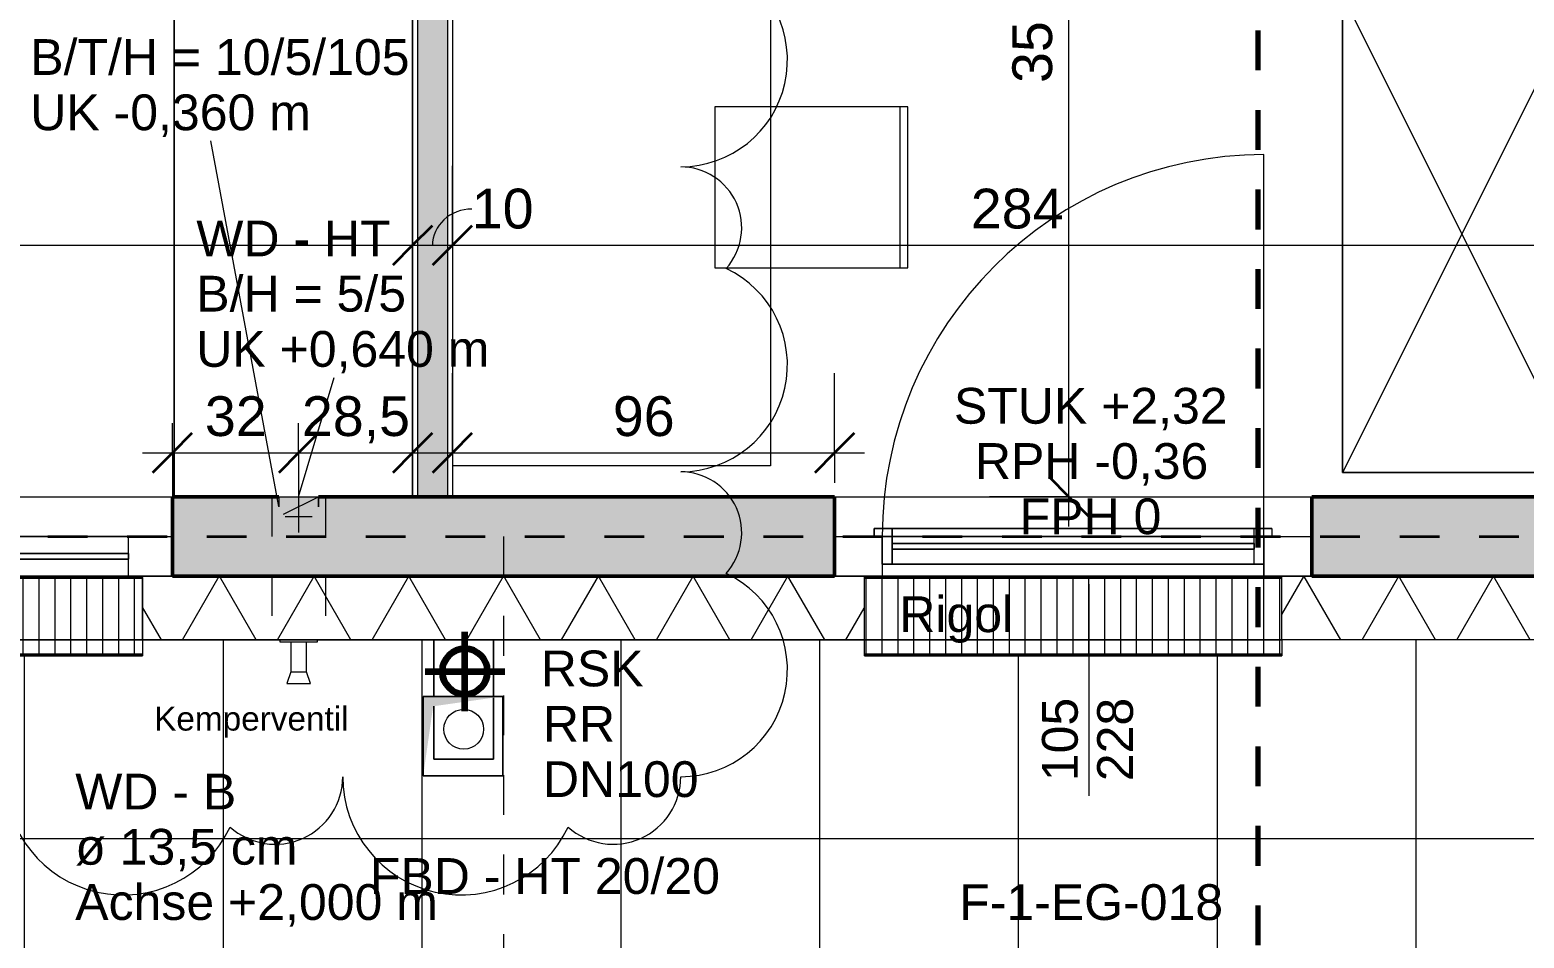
# Model space of a CAD drawing. Header units: metres. Extents: x -2.6 to 53.4, y 58.8 to 100.4.
# Drawn here: x 18.177 to 21.934, y 70.068 to 72.352 of the extents above; entities that cross this region are included whole.
import ezdxf

# ---------------------------------------------------------------- set-up
doc = ezdxf.new("R2010")
doc.units = ezdxf.units.M
for name, pattern in [('Achse', [0.009, 0.005, -0.002, 0, -0.002]), ('Strich Punkt Mittel', [0.015875, 0.00635, -0.004763, 0, -0.004763]), ('Verdeckt', [0.003, 0.002, -0.001]), ('Verdeckt Oben', [0.00225, 0.0015, -0.00075])]:
    doc.linetypes.add(name, pattern=pattern)
for name, color, linetype, lineweight in [('A-DETL-GENF_', 92, 'Continuous', 13), ('A-GLAZ-IDEN_', 152, 'Continuous', 9), ('A_2D', 7, 'Continuous', 13), ('A_Bemassung-50_', 4, 'Continuous', 9), ('A_Bemassung_', 4, 'Continuous', 9), ('A_Beschriftung_', 7, 'Continuous', 9), ('A_Decken', 8, 'Continuous', 13), ('A_Durchbruch', 7, 'Verdeckt', 5), ('A_Durchbruch_', 7, 'Continuous', 5), ('A_Moebel', 6, 'Continuous', 13), ('A_Raeume_', 7, 'Continuous', 5), ('A_Raster_', 1, 'Continuous', 9), ('A_Waende', 7, 'Continuous', 13), ('G-ANNO-REVC_', 71, 'Continuous', 9), ('G-ANNO-SYMB_', 111, 'Continuous', 9), ('HT_E-Gesamt', 2, 'Continuous', 13), ('M-EQPM', 50, 'Continuous', 5), ('M-EQPM-IDEN_', 50, 'Continuous', 9), ('P-PIPE', 3, 'Continuous', 5), ('P-PIPE-CNTR', 3, 'Continuous', 5), ('P-PIPE-IDEN_', 2, 'Continuous', 9), ('Text', 130, 'Continuous', 9)]:
    doc.layers.add(name, color=color, linetype=linetype, lineweight=lineweight)
doc.styles.add('Arial_2', font='arial.ttf', dxfattribs={"height": 0.09})
doc.styles.add('Arial_5', font='arial.ttf', dxfattribs={"height": 0.1})
doc.styles.add('Arial_6', font='arial.ttf', dxfattribs={"height": 0.06})
doc.dimstyles.new('WGA-Bemaßung_1', dxfattribs={"dimscale": 0.3048, "dimtxt": 0.102026, "dimasz": 0.328084, "dimexe": 0.246063, "dimexo": 0.0625, "dimgap": 0.04101, "dimtad": 1, "dimdec": 1, "dimlfac": 100, "dimrnd": 0.5, "dimdsep": 46, "dimtxsty": 'Arial_5', "dimblk1": 'OBLIQUE', "dimblk2": 'OBLIQUE', "dimsah": 1, "dimcen": 0.09, "dimdle": 0.246063, "dimazin": 2, "dimtfac": 1, "dimtdec": 4, "dimtix": 1, "dimtmove": 2, "dimatfit": 3, "dimfxl": 0.656168, "dimfxlon": 1, "dimtvp": 1, "dimtolj": 1, "dimtzin": 0, "dimarcsym": 2})
doc.dimstyles.new('WGA-Bemaßung_2', dxfattribs={"dimscale": 0.3048, "dimtxt": 0.102026, "dimasz": 0.328084, "dimexe": 0.246063, "dimexo": 0.0625, "dimgap": 0.04101, "dimtad": 1, "dimdec": 1, "dimlfac": 100, "dimrnd": 0.5, "dimdsep": 46, "dimtxsty": 'Arial_5', "dimblk1": 'OBLIQUE', "dimblk2": 'OBLIQUE', "dimsah": 1, "dimcen": 0.09, "dimdle": 0.246063, "dimazin": 2, "dimtfac": 1, "dimtdec": 4, "dimtix": 1, "dimtmove": 1, "dimatfit": 3, "dimfxl": 0.656168, "dimfxlon": 1, "dimtvp": 1, "dimtolj": 1, "dimtzin": 0, "dimarcsym": 2})
doc.dimstyles.new('WGA-Bemaßung_3', dxfattribs={"dimscale": 0.3048, "dimtxt": 0.102026, "dimasz": 0.328084, "dimexe": 0.246063, "dimexo": 0.0625, "dimgap": 0.04101, "dimtad": 1, "dimdec": 1, "dimlfac": 100, "dimrnd": 0.5, "dimdsep": 46, "dimtxsty": 'Arial_5', "dimblk1": 'OBLIQUE', "dimblk2": 'OBLIQUE', "dimsah": 1, "dimcen": 0.09, "dimdle": 0.246063, "dimazin": 2, "dimtfac": 1, "dimtdec": 4, "dimtix": 1, "dimtmove": 0, "dimatfit": 3, "dimfxl": 0.656168, "dimfxlon": 1, "dimtvp": 1, "dimtolj": 1, "dimtzin": 0, "dimarcsym": 2})
pattern_1 = [(270, (0, 0.6096), (0.04, 0), [])]

# ---------------------------------------------------------------- blocks, each defined once
blk = doc.blocks.new('Moeb_Schrank - Schrank_2m_60cm-3836529-263_PP_00EG_BT1')
at = {"layer": 'A_Moebel', "color": 8}
for p, q in [((0, 0), (1.2, 0.6)), ((0, 0.6), (1.2, 0)), ((1.2, 0.6), (0, 0.6)), ((0, 0.6), (0, 0)), ((0, 0), (0, 0.6)), ((0, 0.6), (1.2, 0.6)), ((1.2, 0), (1.2, 0.6)), ((1.2, 0.6), (1.2, 0)), ((0, 0), (1.2, 0)), ((1.2, 0), (0, 0))]:
    blk.add_line(p, q, dxfattribs=at)
blk = doc.blocks.new('Moeb_Schrank - Sideboard_50cm-3852125-263_PP_00EG_BT1')
at = {"layer": 'A_Moebel', "color": 8}
for p, q in [((0, 0.6), (0, 0)), ((0, 0), (0, 0.6)), ((0, 0.6), (3.6775, 0.6)), ((3.6775, 0.6), (3.6775, 0.3634)), ((3.6775, 0.2634), (3.6775, 0)), ((0, 0), (3.6775, 0)), ((3.6775, 0), (0, 0))]:
    blk.add_line(p, q, dxfattribs=at)
blk = doc.blocks.new('Moeb_Schreibtisch_variabel - 140 x 80-8060220-263_PP_00EG_BT1')
at = {"layer": 'A_Moebel', "color": 8}
for p, q in [((-0.6841, 0.7452), (-1.0891, 0.7452)), ((-1.0891, 0.7452), (-1.0891, 0.4)), ((-1.0891, 0.7255), (-0.6841, 0.7255)), ((-0.6841, 0.4), (-0.6841, 0.7452)), ((-1.5866, 0.4), (-0.1866, 0.4)), ((-1.5866, -0.4), (-1.5866, 0.4)), ((-1.5866, 0.4), (-0.1866, 0.4)), ((-1.5866, -0.4), (-1.5866, 0.4)), ((-1.0891, 0.4), (-1.0891, 0.2599)), ((-0.6841, 0.2599), (-0.6841, 0.4)), ((-0.1866, 0.4), (-0.1866, -0.4)), ((-0.1866, 0.4), (-0.1866, -0.4)), ((-1.0891, 0.2599), (-0.6841, 0.2599))]:
    blk.add_line(p, q, dxfattribs=at)
blk = doc.blocks.new('HLS_Rigol - 20x8cm-9179598-263_PP_00EG_BT1')
at = {"layer": 'M-EQPM'}
h = blk.add_hatch(dxfattribs=at)
h.set_pattern_fill('FP_115', color=252, style=0, pattern_type=2)
h.set_pattern_definition(pattern_1)
h.paths.add_polyline_path([(0, -0.095), (1.62, -0.095), (1.62, 0.095), (0.0001, 0.095), (0, -0.06)])
for p, q in [((0.0001, 0.1), (1.62, 0.1)), ((0.0001, 0.1), (1.62, 0.1)), ((0.0001, 0.097), (1.62, 0.097)), ((0.0001, 0.095), (1.62, 0.095)), ((1.62, 0.1), (1.62, 0.097)), ((1.62, 0.095), (1.62, -0.095)), ((0, -0.095), (0, -0.06)), ((0, -0.095), (1.62, -0.095)), ((0, -0.1), (0, -0.097)), ((0, -0.097), (1.62, -0.097)), ((0, -0.1), (1.62, -0.1)), ((0, -0.1), (1.62, -0.1)), ((1.62, -0.097), (1.62, -0.1))]:
    blk.add_line(p, q, dxfattribs=at)
blk = doc.blocks.new('HLS_Rigol - 20x8cm-V64-263_PP_00EG_BT1')
at = {"layer": 'M-EQPM'}
h = blk.add_hatch(dxfattribs=at)
h.set_pattern_fill('FP_115', color=252, style=0, pattern_type=2)
h.set_pattern_definition(pattern_1)
h.paths.add_polyline_path([(0.8806, -0.095), (1.05, -0.095), (1.05, 0.095), (0, 0.095), (0, -0.095), (0.2894, -0.095)])
for p, q in [((0, 0.1), (1.05, 0.1)), ((0, 0.1), (1.05, 0.1)), ((0, 0.097), (1.05, 0.097)), ((0, 0.095), (1.05, 0.095)), ((0, -0.095), (0, -0.06)), ((1.05, -0.06), (1.05, -0.095)), ((0, -0.095), (1.05, -0.095)), ((0, -0.1), (0, -0.097)), ((0, -0.097), (1.05, -0.097)), ((0, -0.1), (1.05, -0.1)), ((0, -0.1), (1.05, -0.1)), ((1.05, -0.097), (1.05, -0.1))]:
    blk.add_line(p, q, dxfattribs=at)
blk = doc.blocks.new('Allg_Nachströmöffnung1 - DN 135-10778190-263_PP_00EG_BT1')
at = {"layer": 'A-DETL-GENF_', "linetype": 'Verdeckt', "lineweight": 5}
for points in [[(0.125, 0), (0.0575, 0.1), (0.0575, -0.1), (0.0768, -0.0714)], [(0.1925, 0.1), (0.125, 0), (0.1925, -0.1), (0.1925, 0.0909)]]:
    blk.add_hatch(color=256, dxfattribs=at).paths.add_polyline_path(points)
at = {"layer": 'A_Durchbruch'}
for p, q in [((0.0575, 0.1), (0.0575, -0.26)), ((0.1925, 0.1), (0.1925, -0.26))]:
    blk.add_line(p, q, dxfattribs=at)
blk = doc.blocks.new('HLS_Regensinkkasten - HLS_Regensinkkasten-V89-263_PP_00EG_BT1')
at = {"layer": 'M-EQPM', "color": 250}
for p, q in [((-0.0076, 0.075), (-0.1497, 0.075)), ((-0.1497, 0.075), (-0.0076, 0.075)), ((0.15, 0.075), (-0.0043, 0.075)), ((-0.0043, 0.075), (0.15, 0.075)), ((0.15, -0.075), (0.15, 0.075)), ((0.15, 0.075), (0.15, -0.075)), ((-0.1497, -0.075), (-0.0076, -0.075)), ((-0.0076, -0.075), (-0.1497, -0.075)), ((0.0171, -0.075), (0.15, -0.075)), ((0.15, -0.075), (0.0171, -0.075))]:
    blk.add_line(p, q, dxfattribs=at)
blk.add_circle((0.075, 0), 0.05, dxfattribs=at)
blk = doc.blocks.new('Kemperventil - Standard-10792146-263_PP_00EG_BT1')
at = {"layer": 'HT_E-Gesamt'}
for p, q in [((0.095, 0.19), (0.105, 0.16)), ((0.125, 0.19), (0.095, 0.19)), ((0.155, 0.19), (0.125, 0.19)), ((0.145, 0.16), (0.155, 0.19)), ((0.105, 0.16), (0.105, 0.085)), ((0.125, 0.16), (0.105, 0.16)), ((0.145, 0.16), (0.125, 0.16)), ((0.145, 0.085), (0.145, 0.16)), ((0.0775, 0.085), (0.0775, 0.08)), ((0.125, 0.085), (0.0775, 0.085)), ((0.1725, 0.085), (0.125, 0.085)), ((0.1725, 0.08), (0.1725, 0.085))]:
    blk.add_line(p, q, dxfattribs=at)
blk = doc.blocks.new('Allg_WD_rechteckig - HKLS-V98-263_PP_00EG_BT1')
at = {"layer": 'A-DETL-GENF_'}
h = blk.add_hatch(color=256, dxfattribs=at)
h.paths.add_polyline_path([(0.15, 0), (0.125, 0.1), (0.125, 0.037)])
h.paths.add_polyline_path([(0.125, -0.1), (0.15, 0), (0.125, -0.037)])
h = blk.add_hatch(color=256, dxfattribs=at)
h.paths.add_polyline_path([(0.15, 0), (0.175, 0.037), (0.175, 0.1), (0.1742, 0.0969)])
h.paths.add_polyline_path([(0.175, -0.1), (0.175, -0.037), (0.15, 0), (0.1594, -0.0376)])
blk = doc.blocks.new('Allg_WS1 - HKLS-V97-263_PP_00EG_BT1')
at = {"layer": 'A-DETL-GENF_'}
h = blk.add_hatch(color=256, dxfattribs=at)
h.paths.add_polyline_path([(0.15, 0.0435), (0.1583, 0.0102), (0.1964, 0.0292), (0.2, 0.0435), (0.175, 0.0435)])
h.paths.add_polyline_path([(0.125, 0.0176), (0.1371, -0.0004), (0.15, 0.006), (0.15, 0.0435), (0.125, 0.0435)])
h.paths.add_polyline_path([(0.2, 0.0435), (0.2, 0.031), (0.225, 0.0435)])
at = {"layer": 'A_2D'}
for p, q in [((0.125, 0.0435), (0.125, 0.0176)), ((0.225, 0.0176), (0.225, 0.0435)), ((0.1412, -0.0065), (0.2087, -0.0065))]:
    blk.add_line(p, q, dxfattribs=at)
at = {"layer": 'A_Durchbruch'}
for p, q in [((0.125, 0.0435), (0.125, 0.0176)), ((0.1371, -0.0004), (0.225, 0.0435)), ((0.225, 0.0435), (0.225, 0.0176))]:
    blk.add_line(p, q, dxfattribs=at)
blk = doc.blocks.new('Symbol_Schatten - Bodendurchbruch_Schatten-V103-263_PP_00EG_BT1')
at = {"layer": 'A-DETL-GENF_'}
blk.add_hatch(color=256, dxfattribs=at).paths.add_polyline_path([(-0.1, -0.1), (-0.075, 0.075), (0.1, 0.1), (-0.1, 0.1), (-0.1, -0.0523)])
at = {"layer": 'A_2D'}
for p, q in [((-0.1, -0.1), (-0.1, 0.1)), ((-0.1, 0.1), (0.1, 0.1)), ((0.1, 0.1), (0.1, -0.1)), ((0.1, -0.1), (-0.1, -0.1))]:
    blk.add_line(p, q, dxfattribs=at)
at = {"layer": 'A_Durchbruch_'}
for p, q in [((0.1, 0.1), (-0.1, 0.1)), ((-0.1, 0.1), (-0.1, -0.1)), ((0.1, -0.1), (0.1, 0.1)), ((-0.1, -0.1), (0.1, -0.1))]:
    blk.add_line(p, q, dxfattribs=at)
blk = doc.blocks.new('Fens_Tuer_1tlg - DK_SL_1200x2680_Terrasentür normal-V114-263_PP_00EG_BT1')
at = {"layer": 'A_2D', "lineweight": 5}
for p, q in [((0.48, 0), (0.48, 0.96)), ((-0.6, 0.1), (0.6, 0.1)), ((-0.6, 0.1), (0.6, 0.1)), ((-0.6, 0.1), (0.6, 0.1)), ((-0.6, -0.1), (-0.6, 0.1)), ((-0.6, 0.1), (-0.6, -0.1)), ((0.6, 0.1), (0.6, -0.1)), ((0.6, -0.1), (0.6, 0.1)), ((-0.6, 0), (-0.48, 0)), ((-0.6, -0.1), (-0.6, 0)), ((-0.6, 0), (-0.6, -0.1)), ((-0.6, 0), (0.6, 0)), ((-0.5, 0.02), (-0.455, 0.02)), ((-0.5, 0), (-0.5, 0.02)), ((-0.5, 0.02), (-0.5, 0)), ((0.5, 0.02), (-0.5, 0.02)), ((-0.48, 0), (-0.5, 0)), ((-0.5, 0), (0.5, 0)), ((-0.48, -0.07), (-0.48, 0)), ((-0.48, 0), (-0.48, -0.07)), ((0.48, 0), (-0.48, 0)), ((-0.48, 0), (-0.48, -0.1)), ((-0.48, 0), (-0.48, -0.1)), ((0.48, 0), (-0.48, 0)), ((-0.455, 0.02), (-0.455, -0.07)), ((-0.455, -0.07), (-0.455, 0.02)), ((-0.455, 0.02), (0.455, 0.02)), ((0.455, 0.02), (0.5, 0.02)), ((0.455, -0.07), (0.455, 0.02)), ((0.455, -0.07), (0.455, 0.02)), ((0.48, 0), (0.48, -0.07)), ((0.5, 0), (0.48, 0)), ((0.48, 0), (0.48, -0.07)), ((0.48, 0), (0.6, 0)), ((0.48, -0.1), (0.48, 0)), ((0.48, 0), (0.48, -0.1)), ((0.5, 0.02), (0.5, 0)), ((0.5, 0.02), (0.5, 0)), ((0.6, 0), (0.6, -0.1)), ((0.6, 0), (0.6, -0.1)), ((-0.455, -0.018), (0.455, -0.018)), ((-0.455, -0.032), (-0.455, -0.018)), ((-0.455, -0.018), (-0.455, -0.032)), ((0.455, -0.018), (-0.455, -0.018)), ((0.455, -0.032), (-0.455, -0.032)), ((-0.455, -0.032), (0.455, -0.032)), ((0.455, -0.018), (0.455, -0.032)), ((0.455, -0.032), (0.455, -0.018)), ((-0.455, -0.07), (-0.48, -0.07)), ((-0.48, -0.07), (0.48, -0.07)), ((0.455, -0.07), (-0.455, -0.07)), ((0.48, -0.07), (0.455, -0.07)), ((-0.6, -0.1), (0.6, -0.1)), ((0.6, -0.1), (-0.6, -0.1)), ((-0.48, -0.1), (-0.6, -0.1)), ((0.6, -0.1), (-0.6, -0.1)), ((-0.48, -0.1), (0.48, -0.1)), ((0.6, -0.1), (0.48, -0.1)), ((-0.525, -0.26), (0.525, -0.26))]:
    blk.add_line(p, q, dxfattribs=at)
blk.add_arc((0.48, 0), 0.96, 90, 180, dxfattribs=at)
blk = doc.blocks.new('Fens_Tuer_2tlg - DK_DF_SL_1770x2680_Terrassentür-V9-263_PP_00EG_BT1')
at = {"layer": 'A_2D', "lineweight": 5}
for p, q in [((-0.775, 0), (-0.775, 1.05)), ((-0.885, 0.1), (0.885, 0.1)), ((-0.885, 0.1), (0.885, 0.1)), ((-0.885, 0.1), (0.885, 0.1)), ((-0.885, -0.1), (-0.885, 0.1)), ((-0.885, 0.1), (-0.885, -0.1)), ((0.885, 0.1), (0.885, -0.1)), ((0.885, -0.1), (0.885, 0.1)), ((-0.795, 0.02), (-0.74, 0.02)), ((-0.795, 0), (-0.795, 0.02)), ((-0.795, 0.02), (-0.795, 0)), ((0.295, 0.02), (-0.795, 0.02)), ((-0.74, 0.02), (-0.74, -0.07)), ((-0.74, -0.07), (-0.74, 0.02)), ((-0.74, 0.02), (0.24, 0.02)), ((0.24, 0.02), (0.295, 0.02)), ((0.24, -0.07), (0.24, 0.02)), ((0.24, -0.07), (0.24, 0.02)), ((0.295, 0.02), (0.295, 0)), ((0.295, 0.02), (0.295, 0)), ((-0.885, -0.1), (-0.885, 0)), ((-0.885, 0), (-0.775, 0)), ((-0.885, 0), (0.885, 0)), ((-0.885, -0.1), (-0.885, 0)), ((-0.775, 0), (-0.795, 0)), ((-0.795, 0), (0.295, 0)), ((-0.775, -0.07), (-0.775, 0)), ((-0.775, 0), (-0.775, -0.07)), ((0.275, 0), (-0.775, 0)), ((-0.775, 0), (-0.775, -0.1)), ((0.275, 0), (-0.775, 0)), ((-0.775, -0.1), (-0.775, 0)), ((-0.74, -0.018), (0.24, -0.018)), ((-0.74, -0.032), (-0.74, -0.018)), ((-0.74, -0.018), (-0.74, -0.032)), ((0.24, -0.018), (-0.74, -0.018)), ((0.24, -0.032), (-0.74, -0.032)), ((-0.74, -0.032), (0.24, -0.032)), ((0.24, -0.018), (0.24, -0.032)), ((0.24, -0.032), (0.24, -0.018)), ((0.275, 0), (0.275, -0.07)), ((0.295, 0), (0.275, 0)), ((0.275, 0), (0.275, -0.07)), ((0.275, -0.1), (0.275, 0)), ((0.275, 0), (0.385, 0)), ((0.275, -0.1), (0.275, 0)), ((0.385, 0), (0.385, -0.1)), ((0.775, 0), (0.385, 0)), ((0.385, -0.1), (0.385, 0)), ((0.775, -0.1), (0.775, 0)), ((0.775, 0), (0.885, 0)), ((0.775, -0.1), (0.775, 0)), ((0.885, 0), (0.885, -0.1)), ((0.885, -0.1), (0.885, 0)), ((-0.74, -0.07), (-0.775, -0.07)), ((-0.775, -0.07), (0.275, -0.07)), ((0.24, -0.07), (-0.74, -0.07)), ((0.275, -0.07), (0.24, -0.07)), ((0.385, -0.043), (0.775, -0.043)), ((0.385, -0.057), (0.385, -0.043)), ((0.385, -0.043), (0.385, -0.057)), ((0.775, -0.043), (0.385, -0.043)), ((0.775, -0.057), (0.385, -0.057)), ((0.385, -0.057), (0.775, -0.057)), ((0.775, -0.043), (0.775, -0.057)), ((0.775, -0.057), (0.775, -0.043)), ((-0.885, -0.1), (0.885, -0.1)), ((0.885, -0.1), (-0.885, -0.1)), ((-0.775, -0.1), (-0.885, -0.1)), ((0.885, -0.1), (-0.885, -0.1)), ((-0.775, -0.1), (0.275, -0.1)), ((0.385, -0.1), (0.275, -0.1)), ((0.385, -0.1), (0.775, -0.1)), ((0.885, -0.1), (0.775, -0.1)), ((-0.81, -0.26), (0.81, -0.26))]:
    blk.add_line(p, q, dxfattribs=at)
blk.add_arc((-0.775, 0), 1.05, 360, 90, dxfattribs=at)
blk = doc.blocks.new('DIMBLOCK167-263_PP_00EG_BT1')
at = {"layer": 'A_Bemassung-50_', "lineweight": 35, "transparency": 16777216}
for p, q in [((20.7897, 74.7555), (20.7397, 74.8055)), ((20.7897, 74.7555), (20.8397, 74.7055)), ((20.7897, 71.178), (20.7397, 71.228)), ((20.7897, 71.178), (20.8397, 71.128))]:
    blk.add_line(p, q, dxfattribs=at)
at = {"layer": 'A_Bemassung-50_', "transparency": 16777216}
for p, q in [((20.7897, 74.7555), (20.5897, 74.7555)), ((20.7897, 71.103), (20.7897, 74.7555)), ((20.7897, 74.7555), (20.8647, 74.7555)), ((20.7897, 71.178), (20.5897, 71.178)), ((20.7897, 71.178), (20.8647, 71.178))]:
    blk.add_line(p, q, dxfattribs=at)
at = {"layer": 'A_Bemassung-50_', "color": 0, "transparency": 16777216, "insert": (20.6474, 72.2182), "char_height": 0.1, "width": 0.276883, "attachment_point": 1, "rotation": 90, "line_spacing_factor": 0.941778, "style": 'Arial_5'}
blk.add_mtext('358', dxfattribs=at)
blk = doc.blocks.new('_Oblique')
at = {"color": 0, "linetype": 'ByBlock', "lineweight": -2}
blk.add_line((-0.5, -0.5), (0.5, 0.5), dxfattribs=at)
blk = doc.blocks.new('DIMBLOCK371-263_PP_00EG_BT1')
at = {"layer": 'A_Bemassung-50_', "transparency": 16777216}
for p, q in [((15.5752, 71.8101), (15.5752, 72.0101)), ((19.1391, 71.8101), (19.1391, 72.0101)), ((15.5752, 71.8101), (19.1391, 71.8101)), ((15.5752, 71.8101), (15.5752, 71.7351)), ((19.1391, 71.8101), (19.1391, 71.7351))]:
    blk.add_line(p, q, dxfattribs=at)
at = {"layer": 'A_Bemassung-50_', "lineweight": 35, "transparency": 16777216}
for p, q in [((15.5752, 71.8101), (15.6252, 71.8601)), ((19.1391, 71.8101), (19.1891, 71.8601)), ((15.5752, 71.8101), (15.5252, 71.7601)), ((19.1391, 71.8101), (19.0891, 71.7601))]:
    blk.add_line(p, q, dxfattribs=at)
at = {"layer": 'A_Bemassung-50_', "color": 0, "transparency": 16777216, "insert": (17.1837, 71.9524), "char_height": 0.1, "width": 0.416266, "attachment_point": 1, "line_spacing_factor": 0.941778, "style": 'Arial_5'}
blk.add_mtext('356,5', dxfattribs=at)
blk = doc.blocks.new('DIMBLOCK372-263_PP_00EG_BT1')
at = {"layer": 'A_Bemassung-50_', "transparency": 16777216}
for p, q in [((19.1391, 71.8101), (19.1391, 72.0101)), ((19.2391, 71.8101), (19.2391, 72.0101)), ((19.1391, 71.8101), (19.2391, 71.8101)), ((19.1391, 71.8101), (19.1391, 71.7351)), ((19.2391, 71.8101), (19.2391, 71.7351))]:
    blk.add_line(p, q, dxfattribs=at)
at = {"layer": 'A_Bemassung-50_', "lineweight": 35, "transparency": 16777216}
for p, q in [((19.1391, 71.8101), (19.1891, 71.8601)), ((19.2391, 71.8101), (19.2891, 71.8601)), ((19.1391, 71.8101), (19.0891, 71.7601)), ((19.2391, 71.8101), (19.1891, 71.7601))]:
    blk.add_line(p, q, dxfattribs=at)
at = {"layer": 'A_Bemassung-50_', "transparency": 16777216}
blk.add_ellipse((19.288, 71.8101), major_axis=(0.099, 0), ratio=0.919457, start_param=1.570796, end_param=3.141593, dxfattribs=at)
at = {"layer": 'A_Bemassung-50_', "color": 0, "transparency": 16777216, "insert": (19.288, 71.9524), "char_height": 0.1, "width": 0.184588, "attachment_point": 1, "line_spacing_factor": 0.941778, "style": 'Arial_5'}
blk.add_mtext('10', dxfattribs=at)
blk = doc.blocks.new('DIMBLOCK373-263_PP_00EG_BT1')
at = {"layer": 'A_Bemassung-50_', "transparency": 16777216}
for p, q in [((19.2391, 71.8101), (19.2391, 72.0101)), ((22.0777, 71.8101), (22.0777, 72.0101)), ((19.2391, 71.8101), (22.0777, 71.8101)), ((19.2391, 71.8101), (19.2391, 71.7351)), ((22.0777, 71.8101), (22.0777, 71.7351))]:
    blk.add_line(p, q, dxfattribs=at)
at = {"layer": 'A_Bemassung-50_', "lineweight": 35, "transparency": 16777216}
for p, q in [((19.2391, 71.8101), (19.2891, 71.8601)), ((22.0777, 71.8101), (22.1277, 71.8601)), ((19.2391, 71.8101), (19.1891, 71.7601)), ((22.0777, 71.8101), (22.0277, 71.7601))]:
    blk.add_line(p, q, dxfattribs=at)
at = {"layer": 'A_Bemassung-50_', "color": 0, "transparency": 16777216, "insert": (20.543, 71.9524), "char_height": 0.1, "width": 0.276883, "attachment_point": 1, "line_spacing_factor": 0.941778, "style": 'Arial_5'}
blk.add_mtext('284', dxfattribs=at)
blk = doc.blocks.new('BS_Fens_PP - unten-2843215-263_PP_00EG_BT1')
at = {"layer": 'A-GLAZ-IDEN_'}
blk.add_line((0, 0.000124), (0, -0.010513), dxfattribs=at)
blk = doc.blocks.new('DIMBLOCK668-263_PP_00EG_BT1')
at = {"layer": 'A_Bemassung-50_', "transparency": 16777216}
for p, q in [((18.535, 71.2882), (18.535, 71.3632)), ((18.8525, 71.2882), (18.8525, 71.3632)), ((18.46, 71.2882), (18.8525, 71.2882)), ((18.535, 71.2882), (18.535, 71.0882)), ((18.8525, 71.2882), (18.8525, 71.0882))]:
    blk.add_line(p, q, dxfattribs=at)
at = {"layer": 'A_Bemassung-50_', "lineweight": 35, "transparency": 16777216}
for p, q in [((18.535, 71.2882), (18.585, 71.3382)), ((18.8525, 71.2882), (18.9025, 71.3382)), ((18.535, 71.2882), (18.485, 71.2382)), ((18.8525, 71.2882), (18.8025, 71.2382))]:
    blk.add_line(p, q, dxfattribs=at)
at = {"layer": 'A_Bemassung-50_', "color": 0, "transparency": 16777216, "insert": (18.6168, 71.4305), "char_height": 0.1, "width": 0.184588, "attachment_point": 1, "line_spacing_factor": 0.941778, "style": 'Arial_5'}
blk.add_mtext('32', dxfattribs=at)
blk = doc.blocks.new('DIMBLOCK669-263_PP_00EG_BT1')
at = {"layer": 'A_Bemassung-50_', "transparency": 16777216}
for p, q in [((19.1391, 71.2882), (19.1391, 71.4882)), ((18.8525, 71.2882), (18.8525, 71.3632)), ((18.8525, 71.2882), (19.2141, 71.2882)), ((18.8525, 71.2882), (18.8525, 71.0882)), ((19.1391, 71.2882), (19.1391, 71.2132))]:
    blk.add_line(p, q, dxfattribs=at)
at = {"layer": 'A_Bemassung-50_', "lineweight": 35, "transparency": 16777216}
for p, q in [((18.8525, 71.2882), (18.9025, 71.3382)), ((19.1391, 71.2882), (19.1891, 71.3382)), ((18.8525, 71.2882), (18.8025, 71.2382)), ((19.1391, 71.2882), (19.0891, 71.2382))]:
    blk.add_line(p, q, dxfattribs=at)
at = {"layer": 'A_Bemassung-50_', "color": 0, "transparency": 16777216, "insert": (18.8608, 71.4305), "char_height": 0.1, "width": 0.323972, "attachment_point": 1, "line_spacing_factor": 0.941778, "style": 'Arial_5'}
blk.add_mtext('28,5', dxfattribs=at)
blk = doc.blocks.new('DIMBLOCK670-263_PP_00EG_BT1')
at = {"layer": 'A_Bemassung-50_', "transparency": 16777216}
for p, q in [((19.2391, 71.2882), (19.2391, 71.4882)), ((20.2003, 71.2882), (20.2003, 71.4882)), ((19.1641, 71.2882), (20.2753, 71.2882)), ((19.2391, 71.2882), (19.2391, 71.2132)), ((20.2003, 71.2882), (20.2003, 71.2132))]:
    blk.add_line(p, q, dxfattribs=at)
at = {"layer": 'A_Bemassung-50_', "lineweight": 35, "transparency": 16777216}
for p, q in [((19.2391, 71.2882), (19.2891, 71.3382)), ((20.2003, 71.2882), (20.2503, 71.3382)), ((19.2391, 71.2882), (19.1891, 71.2382)), ((20.2003, 71.2882), (20.1503, 71.2382))]:
    blk.add_line(p, q, dxfattribs=at)
at = {"layer": 'A_Bemassung-50_', "color": 0, "transparency": 16777216, "insert": (19.6428, 71.4305), "char_height": 0.1, "width": 0.184588, "attachment_point": 1, "line_spacing_factor": 0.941778, "style": 'Arial_5'}
blk.add_mtext('96', dxfattribs=at)
blk = doc.blocks.new('Family - ___-11899761-263_PP_00EG_BT1')
at = {"layer": 'G-ANNO-REVC_'}
for centre, radius, start, end in [((18.666, 72.774), 0.2975, 0, 154.7912), ((19.516, 72.774), 0.2975, 0, 154.7912), ((18.2835, 72.774), 0.17, 48.1897, 180), ((19.1335, 72.774), 0.17, 48.1897, 180), ((18.1135, 72.5057), 0.2683, 90, 244.7912), ((19.8135, 72.6207), 0.1533, 318.1897, 90), ((19.8135, 72.2757), 0.2683, 270, 64.7912), ((18.1135, 72.1607), 0.1533, 138.1897, 270), ((18.1135, 71.739), 0.2683, 90, 244.7912), ((19.8135, 71.854), 0.1533, 318.1897, 90), ((19.8135, 71.509), 0.2683, 270, 64.7912), ((18.1135, 71.394), 0.1533, 138.1897, 270), ((18.1135, 70.9723), 0.2683, 90, 244.7912), ((19.8135, 71.0873), 0.1533, 318.1897, 90), ((19.8135, 70.7423), 0.2683, 270, 64.7912), ((18.1135, 70.6273), 0.1533, 138.1897, 270), ((18.411, 70.474), 0.2975, 180, 334.7912), ((18.7935, 70.474), 0.17, 228.1897, 0), ((19.261, 70.474), 0.2975, 180, 334.7912), ((19.6435, 70.474), 0.17, 228.1897, 0)]:
    blk.add_arc(centre, radius, start, end, dxfattribs=at)

msp = doc.modelspace()

# ---------------------------------------------------------------- hatches: boundary and pattern name
at = {"layer": 'A-DETL-GENF_', "lineweight": 5}
h = msp.add_hatch(dxfattribs=at)
h.set_pattern_fill('FP_193', color=252, style=0, pattern_type=2)
h.set_pattern_definition([(90, (-1.337, 1.318), (-0.5, 0), []), (180, (-1.337, 1.318), (-1e-16, -0.5), [])])
h.paths.add_polyline_path([(7.9227, 68.818), (12.6627, 68.818), (12.6627, 70.818), (10.3652, 70.818), (10.3652, 70.778), (8.7452, 70.778), (8.7451, 70.818), (7.9227, 70.818), (7.9227, 70.798), (7.6627, 70.798), (7.6627, 68.818)])
h.paths.add_polyline_path([(42.5965, 68.818), (42.6627, 68.818), (42.6627, 70.798), (42.3177, 70.798), (42.3177, 70.818), (41.2405, 70.818), (41.2405, 70.778), (39.6205, 70.778), (39.6205, 70.818), (37.5773, 70.8179), (37.5773, 70.778), (36.5273, 70.778), (36.5273, 70.818), (35.4518, 70.818), (35.4518, 68.818), (42.5027, 68.818)])
h.paths.add_polyline_path([(15.5127, 68.818), (22.0727, 68.818), (22.0727, 70.818), (21.3253, 70.818), (21.3253, 70.778), (20.2753, 70.778), (20.2751, 70.818), (18.46, 70.8177), (18.46, 70.778), (16.84, 70.778), (16.84, 70.818), (15.5127, 70.818), (15.5127, 68.9025)])
h.paths.add_polyline_path([(36.0877, 69.7639), (36.0877, 69.9439), (36.1777, 69.8539)])
h.paths.add_polyline_path([(42.4077, 69.7639), (42.3177, 69.8539), (42.4077, 69.9439), (42.4077, 69.8764)])
h.paths.add_polyline_path([(21.7527, 69.7639), (21.6627, 69.8539), (21.7527, 69.9439)])
h.paths.add_polyline_path([(11.8927, 69.7639), (11.8027, 69.8539), (11.8927, 69.9439)])
h.paths.add_polyline_path([(19.1658, 70.476), (19.1658, 70.676), (19.3658, 70.676), (19.1908, 70.651), (19.1729, 70.5257)])
h.paths.add_polyline_path([(11.2249, 70.476), (11.2249, 70.676), (11.4249, 70.676), (11.2499, 70.651), (11.232, 70.5257)])
h.paths.add_polyline_path([(38.5, 70.478), (38.5, 70.678), (38.7, 70.678), (38.525, 70.653), (38.5069, 70.5257)])
h.paths.add_polyline_path([(7.3627, 84.2975), (7.6627, 84.2975), (7.6623, 85.4536), (7.6227, 85.4536), (7.6227, 86.5036), (7.6627, 86.5036), (7.6623, 87.458), (7.6427, 87.458), (7.6427, 87.838), (8.0227, 87.838), (8.0227, 87.818), (12.4259, 87.818), (12.4259, 89.1175), (5.4861, 89.1175), (5.4885, 89.113), (5.4834, 89.1101), (5.4833, 87.4064), (5.4834, 84.2975), (7.3621, 84.2975)])
h.paths.add_polyline_path([(7.3371, 84.6951), (7.3371, 84.8951), (7.5371, 84.8951), (7.3621, 84.8701), (7.3535, 84.8094)])
h.paths.add_polyline_path([(5.5727, 84.868), (5.5727, 85.048), (5.6627, 84.958)])
h.paths.add_polyline_path([(22.6397, 86.818), (23.1477, 86.818), (23.1477, 86.858), (24.7677, 86.858), (24.7677, 86.818), (25.4177, 86.818), (25.4177, 87.818), (27.0027, 87.818), (27.0027, 87.8605), (28.0527, 87.8605), (28.0527, 87.818), (30.2077, 87.818), (30.2077, 87.8605), (31.2577, 87.8605), (31.2577, 87.818), (31.3327, 87.818), (31.3327, 88.818), (23.0375, 88.818), (23.0375, 87.818), (22.4177, 87.818), (22.4177, 86.818), (22.6215, 86.818)])
h.paths.add_polyline_path([(22.8297, 86.9156), (22.8047, 87.0906), (22.6297, 87.1156), (22.8297, 87.1156), (22.8297, 87.0818)])
h.paths.add_polyline_path([(7.464, 87.528), (7.374, 87.618), (7.554, 87.618), (7.502, 87.566)])
h.paths.add_polyline_path([(25.6877, 88.1158), (25.5977, 88.2058), (25.6877, 88.2958), (25.6877, 88.1781)])
at = {"layer": 'A_Waende', "lineweight": 5}
h = msp.add_hatch(dxfattribs=at)
h.set_pattern_fill('FP_38', color=250, angle=-45, style=0, pattern_type=2)
h.set_pattern_definition([(315, (19.13926, 73.01655), (0.254, -0.1270034), [0.02245, -0.15715]), (315, (19.250275, 72.96918), (0.254, -0.1270034), [0.02245, -0.15715]), (315, (19.13926, 72.95291), (0.254, -0.1270034), [0.02245, -0.15715]), (315, (19.250275, 72.90554), (0.254, -0.1270034), [0.02245, -0.15715]), (341.565, (19.154816, 73.000997), (0.5079977, -0.1270007), [0.0502, -0.35141]), (341.565, (19.20219, 72.984734), (0.5079977, -0.1270007), [0.0502, -0.35141]), (341.565, (19.154816, 72.937357), (0.50799766, -0.1270007), [0.0502, -0.35141]), (341.565, (19.2029, 72.9218), (0.50799766, -0.1270007), [0.0502, -0.35141]), (45, (19.250275, 73.00029), (-0.254, -0.1270034), [0.02245, -0.15715]), (45, (19.13926, 72.95291), (-0.254, -0.1270034), [0.02245, -0.15715]), (45, (19.24957, 72.93736), (-0.254, -0.1270034), [0.02245, -0.15715]), (45, (19.13926, 72.88927), (-0.254, -0.1270034), [0.02245, -0.15715]), (18.435, (19.20219, 72.984734), (-0.5079977, -0.1270007), [0.0502, -0.35141]), (18.435, (19.155523, 72.969177), (-0.50799766, -0.1270007), [0.0502, -0.35141]), (18.435, (19.2029, 72.9218), (-0.50799766, -0.1270007), [0.0502, -0.35141]), (18.435, (19.155523, 72.905538), (-0.50799766, -0.1270007), [0.0502, -0.35141])])
h.paths.add_polyline_path([(19.1516, 71.178), (19.2266, 71.178), (19.2266, 74.843), (19.1516, 74.843), (19.1516, 71.1962)])
h = msp.add_hatch(dxfattribs=at)
h.set_pattern_fill('FP_4', color=250, style=0, pattern_type=2)
h.set_pattern_definition([(45, (0, 0), (-0.08980256, 0.08980256), []), (45, (0.0898, 0), (-0.08980256, 0.08980256), [0.0635, -0.03175])])
h.paths.add_polyline_path([(21.4003, 70.978), (23.2682, 70.978), (23.2682, 71.178), (21.4003, 71.178)])
h.paths.add_polyline_path([(8.3277, 70.978), (8.3777, 70.978), (8.3527, 71.078), (8.3397, 71.0262)])
h.paths.add_polyline_path([(8.2852, 70.978), (8.3277, 70.978), (8.3277, 71.041), (8.3163, 71.0241)])
h.paths.add_polyline_path([(8.2852, 71.178), (8.3027, 71.1521), (8.3027, 71.178)])
h.paths.add_polyline_path([(7.8227, 70.978), (8.2852, 70.978), (8.2852, 71.178), (7.8227, 71.178), (7.8227, 71.1749)])
h.paths.add_polyline_path([(8.4202, 71.178), (8.4027, 71.178), (8.3777, 71.1655), (8.3777, 71.115), (8.4181, 71.1749)])
h.paths.add_polyline_path([(8.4202, 70.978), (8.6702, 70.978), (8.6702, 71.178), (8.4202, 71.178), (8.4202, 71.0338)])
h.paths.add_polyline_path([(8.4202, 70.978), (8.3777, 71.041), (8.3777, 70.978)])
h.paths.add_polyline_path([(41.5052, 70.978), (42.5027, 70.978), (42.5027, 71.178), (41.3155, 71.178), (41.3155, 70.978)])
h.paths.add_polyline_path([(10.4402, 70.978), (12.7952, 70.978), (12.7952, 71.178), (10.4402, 71.178)])
h.paths.add_polyline_path([(15.2207, 70.978), (16.765, 70.978), (16.765, 71.178), (14.5652, 71.178), (14.5652, 70.978)])
h.paths.add_polyline_path([(18.8275, 70.978), (18.8775, 70.978), (18.8525, 71.078), (18.8499, 71.0674)])
h.paths.add_polyline_path([(18.785, 70.978), (18.8275, 70.978), (18.8275, 71.041)])
h.paths.add_polyline_path([(18.785, 71.178), (18.8025, 71.1521), (18.8025, 71.178)])
h.paths.add_polyline_path([(18.6122, 70.978), (18.785, 70.978), (18.785, 71.178), (18.535, 71.178), (18.535, 70.978)])
h.paths.add_polyline_path([(18.92, 71.178), (18.9025, 71.178), (18.8775, 71.1655), (18.8775, 71.115), (18.9179, 71.1749)])
h.paths.add_polyline_path([(18.92, 70.978), (20.2003, 70.978), (20.2003, 71.178), (18.92, 71.178), (18.92, 71.0874)])
h.paths.add_polyline_path([(18.92, 70.978), (18.8775, 71.041), (18.8775, 70.978)])
h.paths.add_polyline_path([(39.2955, 71.178), (39.278, 71.178), (39.253, 71.1655), (39.253, 71.115), (39.2934, 71.1749)])
h.paths.add_polyline_path([(39.253, 70.978), (39.228, 71.078), (39.203, 70.978), (39.228, 70.978)])
h.paths.add_polyline_path([(39.2955, 70.978), (39.253, 71.041), (39.253, 70.978)])
h.paths.add_polyline_path([(39.5455, 70.978), (39.5455, 71.178), (39.2955, 71.178), (39.2955, 70.978), (39.3855, 70.978)])
h.paths.add_polyline_path([(39.203, 70.978), (39.203, 71.041), (39.1605, 70.978)])
h.paths.add_polyline_path([(39.1605, 71.178), (39.178, 71.1521), (39.178, 71.178)])
h.paths.add_polyline_path([(39.1605, 70.978), (39.1605, 71.178), (37.6523, 71.178), (37.6523, 70.978), (38.9616, 70.978)])
h.paths.add_polyline_path([(25.4049, 70.978), (26.5334, 70.978), (26.5334, 71.178), (24.4682, 71.178), (24.4682, 70.978), (25.3441, 70.978)])
h.paths.add_polyline_path([(27.939, 70.978), (30.092, 70.978), (30.092, 71.178), (27.7334, 71.178), (27.7334, 70.978)])
h.paths.add_polyline_path([(31.3174, 70.978), (33.47, 70.978), (33.47, 71.178), (31.292, 71.178), (31.292, 70.978)])
h.paths.add_polyline_path([(36.4451, 70.978), (36.4523, 70.978), (36.4523, 71.178), (34.67, 71.178), (34.67, 70.978), (36.4179, 70.978)])
h.paths.add_polyline_path([(39.228, 71.078), (39.2494, 71.1637), (39.2113, 71.1447), (39.2155, 71.128)])
h.paths.add_polyline_path([(18.8525, 71.078), (18.8739, 71.1637), (18.8358, 71.1447), (18.8518, 71.0808)])
h.paths.add_polyline_path([(8.3527, 71.078), (8.3741, 71.1637), (8.336, 71.1447), (8.3512, 71.084)])
h.paths.add_polyline_path([(18.8275, 71.115), (18.8275, 71.1405), (18.8146, 71.1341), (18.8187, 71.128)])
h.paths.add_polyline_path([(8.3277, 71.115), (8.3277, 71.1405), (8.3148, 71.1341), (8.3189, 71.128)])
h.paths.add_polyline_path([(39.203, 71.115), (39.203, 71.1405), (39.1901, 71.1341), (39.1942, 71.128)])
h = msp.add_hatch(dxfattribs=at)
h.set_pattern_fill('FP_137', color=250, angle=90, style=0, pattern_type=2)
h.set_pattern_definition([(180, (19.368, 70.978), (0, -0.20637), []), (240, (19.368, 70.978), (0.17872, -0.103185), []), (300, (19.368, 70.978), (0.17872, 0.103185), [])])
h.paths.add_polyline_path([(20.2751, 70.818), (20.2751, 70.978), (18.4601, 70.9777), (18.4601, 70.818), (19.9856, 70.818)])
h = msp.add_hatch(dxfattribs=at)
h.set_pattern_fill('FP_138', color=250, angle=90, style=0, pattern_type=2)
h.set_pattern_definition([(180, (22.334, 70.978), (0, -0.20637), []), (240, (22.334, 70.978), (0.17872, -0.103185), []), (300, (22.334, 70.978), (0.17872, 0.103185), [])])
h.paths.add_polyline_path([(22.8517, 70.818), (23.3432, 70.818), (23.3432, 70.978), (21.3253, 70.9777), (21.3253, 70.818), (22.0771, 70.818)])

# ---------------------------------------------------------------- linework, layer by layer
at = {"layer": 'A_2D', "linetype": 'Verdeckt', "lineweight": 5}
msp.add_line((19.3677, 71.078), (19.3677, 69.018), dxfattribs=at)
at = {"layer": 'A_2D'}
msp.add_line((22.0727, 70.818), (15.5127, 70.818), dxfattribs=at)
at = {"layer": 'A_2D', "linetype": 'Verdeckt Oben', "lineweight": 5}
msp.add_line((21.6627, 68.818), (21.6627, 70.818), dxfattribs=at)
at = {"layer": 'A_Beschriftung_'}
for p, q in [((18.8025, 71.153), (18.6319, 72.0727)), ((18.8525, 71.178), (18.9416, 71.4777))]:
    msp.add_line(p, q, dxfattribs=at)
at = {"layer": 'A_Decken'}
for p, q in [((19.1391, 71.178), (19.1391, 74.8555)), ((19.2391, 74.7555), (19.2391, 71.178)), ((16.765, 71.078), (18.535, 71.078)), ((20.2003, 71.078), (21.4003, 71.078)), ((18.46, 70.783), (18.46, 70.781)), ((20.2753, 70.781), (20.2753, 70.783)), ((21.3253, 70.783), (21.3253, 70.781))]:
    msp.add_line(p, q, dxfattribs=at)
at = {"layer": 'A_Raeume_', "flags": 128}
for points in [[(15.5752, 71.178), (19.1391, 71.178), (19.1391, 74.8555), (20.2827, 74.8555), (20.2827, 75.9177), (20.2827, 76.0555), (20.2827, 78.2005), (16.6077, 78.2005), (16.6077, 77.9055), (15.5752, 77.9055)], [(19.2391, 71.178), (22.0777, 71.178), (22.0777, 74.7555), (22.0577, 74.7555), (20.2827, 74.7555), (19.2391, 74.7555)], [(15.5127, 70.818), (15.5127, 68.818), (22.0727, 68.818), (22.0727, 70.818), (21.3251, 70.818), (20.2751, 70.818), (18.4601, 70.818), (16.8401, 70.818)]]:
    msp.add_lwpolyline(points, close=True, dxfattribs=at)
at = {"layer": 'A_Raster_', "linetype": 'Strich Punkt Mittel', "lineweight": 35}
msp.add_line((3.8215, 71.078), (48.1601, 71.078), dxfattribs=at)
at = {"layer": 'A_Waende'}
for p, q in [((19.1516, 74.843), (19.1516, 71.178)), ((19.2266, 74.768), (19.2266, 71.178)), ((16.8401, 70.978), (18.46, 70.978)), ((20.2753, 70.978), (21.3251, 70.978))]:
    msp.add_line(p, q, dxfattribs=at)
at = {"layer": 'A_Waende', "color": 50, "lineweight": 50}
for p, q in [((18.8025, 71.178), (18.535, 71.178)), ((18.535, 70.978), (18.535, 71.178)), ((20.2003, 71.178), (18.9025, 71.178)), ((20.2003, 70.978), (20.2003, 71.178)), ((22.0777, 71.178), (21.4003, 71.178)), ((21.4003, 70.978), (21.4003, 71.178)), ((18.535, 70.978), (20.2003, 70.978)), ((23.2682, 70.978), (21.4003, 70.978))]:
    msp.add_line(p, q, dxfattribs=at)
at = {"layer": 'A_Waende', "color": 250, "lineweight": 5}
for p, q in [((18.4601, 70.978), (18.535, 70.978)), ((18.4601, 70.818), (18.4601, 70.978)), ((20.2003, 70.978), (20.2753, 70.978)), ((20.2753, 70.818), (20.2753, 70.978)), ((21.3253, 70.978), (21.4003, 70.978)), ((21.3253, 70.818), (21.3253, 70.978)), ((18.4601, 70.818), (20.2753, 70.818)), ((23.3432, 70.818), (21.3253, 70.818))]:
    msp.add_line(p, q, dxfattribs=at)
at = {"layer": 'G-ANNO-SYMB_', "linetype": 'Achse', "lineweight": 70}
msp.add_line((21.2652, 91.5502), (21.2652, 68.0062), dxfattribs=at)
at = {"layer": 'P-PIPE', "color": 150, "lineweight": 100}
for start, end in [(90, 180), (0, 90), (180, 270), (270, 0)]:
    msp.add_arc((19.2707, 70.7383), 0.0571, start, end, dxfattribs=at)
at = {"layer": 'P-PIPE-CNTR', "color": 150, "lineweight": 100}
for p, q in [((19.2707, 70.6383), (19.2707, 70.8383)), ((19.1707, 70.7383), (19.3707, 70.7383))]:
    msp.add_line(p, q, dxfattribs=at)

# ---------------------------------------------------------------- block references
at = {"layer": 'A-DETL-GENF_'}
msp.add_blockref('Allg_WD_rechteckig - HKLS-V98-263_PP_00EG_BT1', (18.7025, 71.078), dxfattribs=at)
at = {"layer": 'A-GLAZ-IDEN_', "xscale": 49.99999999999998, "yscale": 49.99999999999998, "zscale": 49.99999999999998}
msp.add_blockref('BS_Fens_PP - unten-2843215-263_PP_00EG_BT1', (20.8394, 70.9517), dxfattribs=at)
at = {"layer": 'A_2D', "lineweight": 5}
for name, p in [('Fens_Tuer_2tlg - DK_DF_SL_1770x2680_Terrassentür-V9-263_PP_00EG_BT1', (17.65, 71.078)), ('Fens_Tuer_1tlg - DK_SL_1200x2680_Terrasentür normal-V114-263_PP_00EG_BT1', (20.8003, 71.078))]:
    msp.add_blockref(name, p, dxfattribs=at)
at = {"layer": 'A_2D'}
for name, p in [('Allg_WS1 - HKLS-V97-263_PP_00EG_BT1', (18.6775, 71.1345)), ('Symbol_Schatten - Bodendurchbruch_Schatten-V103-263_PP_00EG_BT1', (19.2658, 70.576))]:
    msp.add_blockref(name, p, dxfattribs=at)
at = {"layer": 'A_Durchbruch'}
msp.add_blockref('Allg_Nachströmöffnung1 - DN 135-10778190-263_PP_00EG_BT1', (18.7275, 71.078), dxfattribs=at)
at = {"layer": 'A_Moebel', "color": 8}
for name, p, rotation in [('Moeb_Schrank - Sideboard_50cm-3852125-263_PP_00EG_BT1', (18.5391, 74.8555), 270.0000000000009), ('Moeb_Schreibtisch_variabel - 140 x 80-8060220-263_PP_00EG_BT1', (19.6391, 71.0689), 269.999999999997), ('Moeb_Schrank - Schrank_2m_60cm-3836529-263_PP_00EG_BT1', (21.4777, 72.4384), 269.9999999999974)]:
    msp.add_blockref(name, p, dxfattribs=dict(at, rotation=rotation))
at = {"layer": 'G-ANNO-REVC_'}
msp.add_blockref('Family - ___-11899761-263_PP_00EG_BT1', (0, 0), dxfattribs=at)
at = {"layer": 'HT_E-Gesamt', "rotation": 180}
msp.add_blockref('Kemperventil - Standard-10792146-263_PP_00EG_BT1', (18.9775, 70.898), dxfattribs=at)
at = {"layer": 'M-EQPM'}
for name, p in [('HLS_Rigol - 20x8cm-9179598-263_PP_00EG_BT1', (16.84, 70.878)), ('HLS_Rigol - 20x8cm-V64-263_PP_00EG_BT1', (20.2753, 70.878))]:
    msp.add_blockref(name, p, dxfattribs=at)
at = {"layer": 'M-EQPM', "color": 250, "rotation": 269.9999999999978}
msp.add_blockref('HLS_Regensinkkasten - HLS_Regensinkkasten-V89-263_PP_00EG_BT1', (19.2677, 70.6683), dxfattribs=at)

# ---------------------------------------------------------------- texts
at = {"layer": 'A-GLAZ-IDEN_', "char_height": 0.09, "attachment_point": 1, "style": 'Arial_2'}
for s, insert, width in [('STUK +2,32', (20.5005, 71.4515), 0.82173), ('RPH -0,36', (20.5534, 71.3126), 0.697468), ('FPH 0', (20.6659, 71.1737), 0.424894), ('F-1-EG-018', (20.5138, 70.2036), 0.789662)]:
    msp.add_mtext(s, dxfattribs=dict(at, insert=insert, width=width))
at = {"layer": 'A-GLAZ-IDEN_', "char_height": 0.09, "width": 0.252532, "attachment_point": 1, "rotation": 90, "style": 'Arial_2'}
for s, insert in [('105', (20.7219, 70.4626)), ('228', (20.8608, 70.4626))]:
    msp.add_mtext(s, dxfattribs=dict(at, insert=insert))
at = {"layer": 'A_Beschriftung_', "char_height": 0.09, "attachment_point": 1, "style": 'Arial_2'}
for s, insert, width in [('B/T/H = 10/5/105', (18.1776, 72.3284), 1.134388), ('UK -0,360 m', (18.1776, 72.1894), 0.837763), ('WD - HT', (18.5951, 71.8723), 0.58924), ('B/H = 5/5', (18.5951, 71.7334), 0.625316), ('UK +0,640 m', (18.5951, 71.5945), 0.877848), ('WD - B', (18.2907, 70.4816), 0.489029), ('ø 13,5 cm', (18.2907, 70.3427), 0.665401), ('FBD - HT 20/20', (19.0318, 70.2692), 1.046202), ('Achse +2,000 m', (18.2907, 70.2038), 1.082278)]:
    msp.add_mtext(s, dxfattribs=dict(at, insert=insert, width=width))
at = {"layer": 'M-EQPM-IDEN_', "char_height": 0.09, "attachment_point": 1, "style": 'Arial_2'}
for s, insert, width in [('Rigol', (20.3631, 70.9274), 0.3327), ('RSK', (19.4615, 70.7911), 0.30865)]:
    msp.add_mtext(s, dxfattribs=dict(at, insert=insert, width=width))
at = {"layer": 'P-PIPE-IDEN_', "char_height": 0.09, "attachment_point": 1, "style": 'Arial_2'}
for s, insert, width in [('RR', (19.467, 70.6517), 0.216456), ('DN100', (19.467, 70.5128), 0.468987)]:
    msp.add_mtext(s, dxfattribs=dict(at, insert=insert, width=width))
at = {"layer": 'Text', "color": 7, "insert": (18.4891, 70.6499), "char_height": 0.06, "width": 0.629325, "attachment_point": 1, "style": 'Arial_6'}
msp.add_mtext('Kemperventil', dxfattribs=at)

# ---------------------------------------------------------------- dimensions: what is measured, and where the dimension line sits
at = {"layer": 'A_Bemassung_'}
dim = msp.add_linear_dim(base=(20.7896983732, 74.7554984321), p1=(20.5896983732, 71.1779984321), p2=(20.5896983732, 74.7554984321), angle=90, dimstyle='WGA-Bemaßung_1', override={"dimpost": '<>', "dimfxl": 3.5775}, dxfattribs=at)
dim.commit()
dim.dimension.update_dxf_attribs({"geometry": 'DIMBLOCK167-263_PP_00EG_BT1', "text_midpoint": (20.7140420728, 72.3566053577), "dimtype": 160, "text_rotation": 90})
for base, p1, p2, override, picture, middle in [((19.1391, 71.8101), (15.5752, 72.0101), (19.1391, 72.0101), {"dimpost": '<>', "dimfxl": 3.563901}, 'DIMBLOCK371-263_PP_00EG_BT1', (17.3571, 71.8737)), ((22.0777, 71.8101), (19.2391, 72.0101), (22.0777, 72.0101), {"dimpost": '<>', "dimfxl": 2.838599}, 'DIMBLOCK373-263_PP_00EG_BT1', (20.6584, 71.8736)), ((19.1391, 71.2882), (18.8525, 71.0882), (19.1391, 71.4882), {"dimpost": '<>', "dimfxl": 0.492063}, 'DIMBLOCK669-263_PP_00EG_BT1', (18.9958, 71.3517)), ((20.2003, 71.2882), (19.2391, 71.4882), (20.2003, 71.4882), {"dimpost": '<>', "dimfxl": 0.96125}, 'DIMBLOCK670-263_PP_00EG_BT1', (19.7197, 71.3517)), ((18.8524924529, 71.288167695), (18.5349924529, 71.088167695), (18.8524924529, 71.088167695), {"dimpost": '<>', "dimfxl": 0.3175}, 'DIMBLOCK668-263_PP_00EG_BT1', (18.6937424529, 71.3517591004))]:
    dim = msp.add_linear_dim(base=base, p1=p1, p2=p2, dimstyle='WGA-Bemaßung_3', override=override, dxfattribs=at)
    dim.commit()
    dim.dimension.update_dxf_attribs({"geometry": picture, "text_midpoint": middle})
dim = msp.add_linear_dim(base=(19.2391, 71.8101), p1=(19.1391, 72.0101), p2=(19.2391, 72.0101), dimstyle='WGA-Bemaßung_2', override={"dimpost": '<>', "dimfxl": 0.1}, dxfattribs=at)
dim.commit()
dim.dimension.update_dxf_attribs({"geometry": 'DIMBLOCK372-263_PP_00EG_BT1', "text_midpoint": (19.3803, 71.8857), "dimtype": 160})

doc.saveas('drawing.dxf')
